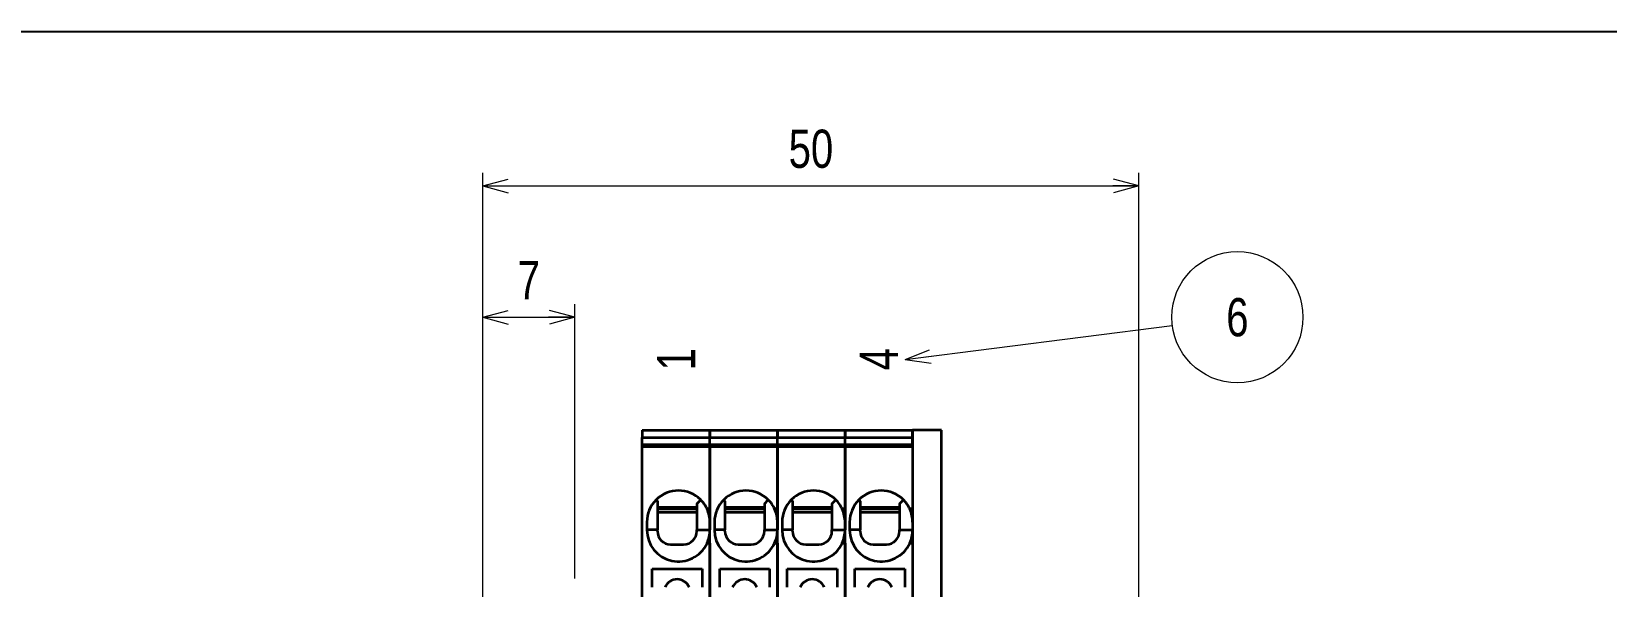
# Model space of a CAD drawing. Header units: millimetres. Extents: x 7 to 413, y 10 to 287.
# Drawn here: x 103.1 to 223.1, y 244.5 to 286.8 of the extents above; entities that cross this region are included whole.
import ezdxf
from ezdxf.enums import TextEntityAlignment as Align

# ---------------------------------------------------------------- set-up
doc = ezdxf.new("R2010")
doc.units = ezdxf.units.MM
for name, color, linetype in [('GR1_06', 7, 'Continuous'), ('GR1_15', 7, 'Continuous'), ('GR1_16', 7, 'Continuous'), ('図面枠D8M', 7, 'Continuous')]:
    doc.layers.add(name, color=color, linetype=linetype)
doc.styles.add('HG丸ｺﾞｼｯｸM-PRO', font='')
doc.styles.get('HG丸ｺﾞｼｯｸM-PRO').set_extended_font_data('HG丸ｺﾞｼｯｸM-PRO')

# ---------------------------------------------------------------- blocks, each defined once
blk = doc.blocks.new('BLKF023')
at = {"layer": '図面枠D8M', "color": 2, "linetype": 'Continuous', "lineweight": 25}
blk.add_line((33, 286.75), (413, 286.75), dxfattribs=at)
blk = doc.blocks.new('BLKF032')
at = {"layer": 'GR1_06', "color": 3, "linetype": 'Continuous', "lineweight": 35}
for p, q in [((172.45, 256.4), (170.25, 256.4)), ((170.25, 256.4), (170.25, 184.2)), ((172.45, 184.2), (172.45, 256.4))]:
    blk.add_line(p, q, dxfattribs=at)
blk = doc.blocks.new('FXTIP_ARROW_S')
at = {"color": 0, "linetype": 'Continuous', "lineweight": -2}
for q in [(-1, 0), (-0.966, 0.259), (-0.966, -0.259)]:
    blk.add_line((0, 0), q, dxfattribs=at)
blk = doc.blocks.new('FXTIP_ARROW_E')
at = {"color": 0, "linetype": 'Continuous', "lineweight": -2}
for q in [(-1, 0), (-0.966, 0.259), (-0.966, -0.259)]:
    blk.add_line((0, 0), q, dxfattribs=at)
blk = doc.blocks.new('BLKF053')
at = {"layer": 'GR1_06', "color": 3, "linetype": 'Continuous', "lineweight": 35}
for p, q in [((149.65, 256.4), (149.65, 255.85)), ((149.65, 256.4), (154.8, 256.4)), ((149.65, 255.32), (149.65, 255.85)), ((149.65, 255.85), (154.8, 255.85)), ((154.8, 255.85), (154.8, 256.4)), ((154.8, 255.32), (154.8, 255.85)), ((149.65, 255.15), (149.65, 255.32)), ((149.65, 255.32), (154.8, 255.32)), ((149.65, 230.05), (149.65, 255.15)), ((149.65, 255.15), (154.8, 255.15)), ((154.8, 255.15), (154.8, 255.32)), ((154.8, 255.15), (154.8, 250.4)), ((150.7, 251.1), (150.8, 251)), ((150.8, 251), (150.8, 250.55)), ((153.8, 250.8), (154.1, 251.1)), ((150.8, 250.55), (153.8, 250.55)), ((150.8, 250.55), (150.8, 250.4)), ((150.8, 250.4), (153.8, 250.4)), ((150.8, 250.4), (150.8, 250.15)), ((150.8, 250.15), (153.8, 250.15)), ((150.8, 250.15), (150.8, 248.8)), ((153.8, 250.8), (153.8, 250.55)), ((153.8, 250.55), (153.8, 250.4)), ((153.8, 250.4), (153.8, 250.15)), ((153.8, 250.15), (153.8, 248.8)), ((154.8, 250.4), (154.58, 250.4)), ((154.8, 250.4), (154.8, 249.4)), ((150, 249.4), (150, 248.8)), ((150.8, 248.8), (150, 248.8)), ((150.8, 248.7), (150.8, 248.8)), ((153.8, 248.7), (153.8, 248.8)), ((153.8, 248.8), (154.8, 248.8)), ((154.8, 249.4), (154.8, 248.8)), ((154.8, 247.8), (154.8, 248.8)), ((154.58, 247.8), (154.8, 247.8)), ((154.8, 247.8), (154.8, 240.2)), ((150.4, 244.45), (150.4, 245.85)), ((150.4, 245.85), (154.2, 245.85)), ((154.2, 245.85), (154.2, 244.45))]:
    blk.add_line(p, q, dxfattribs=at)
for centre, radius, start, end in [((152.4, 249.4), 2.4, 135, 180), ((152.4, 249.4), 2.4, 45, 135), ((152.4, 249.4), 2.4, 24.6243, 45), ((152.4, 249.4), 2.4, 0, 24.6243), ((152.4, 248.8), 2.4, 180, 335.3757), ((151.8, 248.7), 1, 180, 270), ((152.8, 248.7), 1, 270, 0), ((152.4, 248.8), 2.4, 335.3757, 0), ((152.3, 244.05), 1, 23.5782, 156.4218)]:
    blk.add_arc(centre, radius, start, end, dxfattribs=at)
blk.add_open_spline([(151.8, 247.7), (151.83, 247.7), (151.91, 247.7), (152.02, 247.7), (152.15, 247.7), (152.28, 247.7), (152.41, 247.7), (152.55, 247.7), (152.68, 247.7), (152.76, 247.7), (152.8, 247.7)], degree=3, knots=[0, 0, 0, 0, 0.097145, 0.223255, 0.346586, 0.477449, 0.613456, 0.74891, 0.878338, 1, 1, 1, 1], dxfattribs=at)
blk = doc.blocks.new('BLKF054')
at = {"layer": 'GR1_06', "color": 3, "linetype": 'Continuous', "lineweight": 35}
for p, q in [((154.8, 256.4), (154.8, 255.85)), ((154.8, 256.4), (159.95, 256.4)), ((154.8, 255.32), (154.8, 255.85)), ((154.8, 255.85), (159.95, 255.85)), ((159.95, 255.85), (159.95, 256.4)), ((159.95, 255.32), (159.95, 255.85)), ((154.8, 255.15), (154.8, 255.32)), ((154.8, 255.32), (159.95, 255.32)), ((154.8, 230.05), (154.8, 255.15)), ((154.8, 255.15), (159.95, 255.15)), ((159.95, 255.15), (159.95, 255.32)), ((159.95, 255.15), (159.95, 250.4)), ((155.85, 251.1), (155.95, 251)), ((155.95, 251), (155.95, 250.55)), ((158.95, 250.8), (159.25, 251.1)), ((155.95, 250.55), (158.95, 250.55)), ((155.95, 250.55), (155.95, 250.4)), ((155.95, 250.4), (158.95, 250.4)), ((155.95, 250.4), (155.95, 250.15)), ((155.95, 250.15), (158.95, 250.15)), ((155.95, 250.15), (155.95, 248.8)), ((158.95, 250.8), (158.95, 250.55)), ((158.95, 250.55), (158.95, 250.4)), ((158.95, 250.4), (158.95, 250.15)), ((158.95, 250.15), (158.95, 248.8)), ((159.95, 250.4), (159.73, 250.4)), ((159.95, 250.4), (159.95, 249.4)), ((155.15, 249.4), (155.15, 248.8)), ((155.95, 248.8), (155.15, 248.8)), ((155.95, 248.7), (155.95, 248.8)), ((158.95, 248.7), (158.95, 248.8)), ((158.95, 248.8), (159.95, 248.8)), ((159.95, 249.4), (159.95, 248.8)), ((159.95, 247.8), (159.95, 248.8)), ((159.73, 247.8), (159.95, 247.8)), ((159.95, 247.8), (159.95, 240.2)), ((155.55, 244.45), (155.55, 245.85)), ((155.55, 245.85), (159.35, 245.85)), ((159.35, 245.85), (159.35, 244.45))]:
    blk.add_line(p, q, dxfattribs=at)
for centre, radius, start, end in [((157.55, 249.4), 2.4, 135, 180), ((157.55, 249.4), 2.4, 45, 135), ((157.55, 249.4), 2.4, 24.6243, 45), ((157.55, 249.4), 2.4, 0, 24.6243), ((157.55, 248.8), 2.4, 180, 335.3757), ((156.95, 248.7), 1, 180, 270), ((157.95, 248.7), 1, 270, 0), ((157.55, 248.8), 2.4, 335.3757, 0), ((157.45, 244.05), 1, 23.5782, 156.4218)]:
    blk.add_arc(centre, radius, start, end, dxfattribs=at)
blk.add_open_spline([(156.95, 247.7), (156.98, 247.7), (157.06, 247.7), (157.17, 247.7), (157.3, 247.7), (157.43, 247.7), (157.56, 247.7), (157.7, 247.7), (157.83, 247.7), (157.91, 247.7), (157.95, 247.7)], degree=3, knots=[0, 0, 0, 0, 0.097145, 0.223255, 0.346586, 0.477449, 0.613456, 0.74891, 0.878338, 1, 1, 1, 1], dxfattribs=at)
blk = doc.blocks.new('BLKF055')
at = {"layer": 'GR1_06', "color": 3, "linetype": 'Continuous', "lineweight": 35}
for p, q in [((159.95, 256.4), (159.95, 255.85)), ((159.95, 256.4), (165.1, 256.4)), ((159.95, 255.32), (159.95, 255.85)), ((159.95, 255.85), (165.1, 255.85)), ((165.1, 255.85), (165.1, 256.4)), ((165.1, 255.32), (165.1, 255.85)), ((159.95, 255.15), (159.95, 255.32)), ((159.95, 255.32), (165.1, 255.32)), ((159.95, 230.05), (159.95, 255.15)), ((159.95, 255.15), (165.1, 255.15)), ((165.1, 255.15), (165.1, 255.32)), ((165.1, 255.15), (165.1, 250.4)), ((161, 251.1), (161.1, 251)), ((161.1, 251), (161.1, 250.55)), ((164.1, 250.8), (164.4, 251.1)), ((161.1, 250.55), (164.1, 250.55)), ((161.1, 250.55), (161.1, 250.4)), ((161.1, 250.4), (164.1, 250.4)), ((161.1, 250.4), (161.1, 250.15)), ((161.1, 250.15), (164.1, 250.15)), ((161.1, 250.15), (161.1, 248.8)), ((164.1, 250.8), (164.1, 250.55)), ((164.1, 250.55), (164.1, 250.4)), ((164.1, 250.4), (164.1, 250.15)), ((164.1, 250.15), (164.1, 248.8)), ((165.1, 250.4), (164.88, 250.4)), ((165.1, 250.4), (165.1, 249.4)), ((160.3, 249.4), (160.3, 248.8)), ((161.1, 248.8), (160.3, 248.8)), ((161.1, 248.7), (161.1, 248.8)), ((164.1, 248.7), (164.1, 248.8)), ((164.1, 248.8), (165.1, 248.8)), ((165.1, 249.4), (165.1, 248.8)), ((165.1, 247.8), (165.1, 248.8)), ((164.88, 247.8), (165.1, 247.8)), ((165.1, 247.8), (165.1, 240.2)), ((160.7, 244.45), (160.7, 245.85)), ((160.7, 245.85), (164.5, 245.85)), ((164.5, 245.85), (164.5, 244.45))]:
    blk.add_line(p, q, dxfattribs=at)
for centre, radius, start, end in [((162.7, 249.4), 2.4, 135, 180), ((162.7, 249.4), 2.4, 45, 135), ((162.7, 249.4), 2.4, 24.6243, 45), ((162.7, 249.4), 2.4, 0, 24.6243), ((162.7, 248.8), 2.4, 180, 335.3757), ((162.1, 248.7), 1, 180, 270), ((163.1, 248.7), 1, 270, 0), ((162.7, 248.8), 2.4, 335.3757, 0), ((162.6, 244.05), 1, 23.5782, 156.4218)]:
    blk.add_arc(centre, radius, start, end, dxfattribs=at)
blk.add_open_spline([(162.1, 247.7), (162.13, 247.7), (162.21, 247.7), (162.32, 247.7), (162.45, 247.7), (162.58, 247.7), (162.71, 247.7), (162.85, 247.7), (162.98, 247.7), (163.06, 247.7), (163.1, 247.7)], degree=3, knots=[0, 0, 0, 0, 0.097145, 0.223255, 0.346586, 0.477449, 0.613456, 0.74891, 0.878338, 1, 1, 1, 1], dxfattribs=at)
blk = doc.blocks.new('BLKF056')
at = {"layer": 'GR1_06', "color": 3, "linetype": 'Continuous', "lineweight": 35}
for p, q in [((165.1, 256.4), (165.1, 255.85)), ((165.1, 256.4), (170.25, 256.4)), ((165.1, 255.32), (165.1, 255.85)), ((165.1, 255.85), (170.25, 255.85)), ((170.25, 255.85), (170.25, 256.4)), ((170.25, 255.32), (170.25, 255.85)), ((165.1, 255.15), (165.1, 255.32)), ((165.1, 255.32), (170.25, 255.32)), ((165.1, 230.05), (165.1, 255.15)), ((165.1, 255.15), (170.25, 255.15)), ((170.25, 255.15), (170.25, 255.32)), ((170.25, 255.15), (170.25, 250.4)), ((166.15, 251.1), (166.25, 251)), ((166.25, 251), (166.25, 250.55)), ((169.25, 250.8), (169.55, 251.1)), ((166.25, 250.55), (169.25, 250.55)), ((166.25, 250.55), (166.25, 250.4)), ((166.25, 250.4), (169.25, 250.4)), ((166.25, 250.4), (166.25, 250.15)), ((166.25, 250.15), (169.25, 250.15)), ((166.25, 250.15), (166.25, 248.8)), ((169.25, 250.8), (169.25, 250.55)), ((169.25, 250.55), (169.25, 250.4)), ((169.25, 250.4), (169.25, 250.15)), ((169.25, 250.15), (169.25, 248.8)), ((170.25, 250.4), (170.03, 250.4)), ((170.25, 250.4), (170.25, 249.4)), ((165.45, 249.4), (165.45, 248.8)), ((166.25, 248.8), (165.45, 248.8)), ((166.25, 248.7), (166.25, 248.8)), ((169.25, 248.7), (169.25, 248.8)), ((169.25, 248.8), (170.25, 248.8)), ((170.25, 249.4), (170.25, 248.8)), ((170.25, 247.8), (170.25, 248.8)), ((170.03, 247.8), (170.25, 247.8)), ((170.25, 247.8), (170.25, 240.2)), ((165.85, 244.45), (165.85, 245.85)), ((165.85, 245.85), (169.65, 245.85)), ((169.65, 245.85), (169.65, 244.45))]:
    blk.add_line(p, q, dxfattribs=at)
for centre, radius, start, end in [((167.85, 249.4), 2.4, 135, 180), ((167.85, 249.4), 2.4, 45, 135), ((167.85, 249.4), 2.4, 24.6243, 45), ((167.85, 249.4), 2.4, 0, 24.6243), ((167.85, 248.8), 2.4, 180, 335.3757), ((167.25, 248.7), 1, 180, 270), ((168.25, 248.7), 1, 270, 0), ((167.85, 248.8), 2.4, 335.3757, 0), ((167.75, 244.05), 1, 23.5782, 156.4218)]:
    blk.add_arc(centre, radius, start, end, dxfattribs=at)
blk.add_open_spline([(167.25, 247.7), (167.28, 247.7), (167.36, 247.7), (167.47, 247.7), (167.6, 247.7), (167.73, 247.7), (167.86, 247.7), (168, 247.7), (168.13, 247.7), (168.21, 247.7), (168.25, 247.7)], degree=3, knots=[0, 0, 0, 0, 0.097145, 0.223255, 0.346586, 0.477449, 0.613456, 0.74891, 0.878338, 1, 1, 1, 1], dxfattribs=at)
blk = doc.blocks.new('BLKF052')
at = {"layer": 'GR1_06', "color": 3, "linetype": 'Continuous', "lineweight": 35}
for name in ['BLKF053', 'BLKF054', 'BLKF055', 'BLKF056']:
    blk.add_blockref(name, (0, 0), dxfattribs=at)

msp = doc.modelspace()

# ---------------------------------------------------------------- linework, layer by layer
at = {"layer": 'GR1_15', "color": 4, "linetype": 'Continuous', "lineweight": 13}
msp.add_line((169.68, 261.77), (190.04, 264.37), dxfattribs=at)
msp.add_circle((195, 265), 5, dxfattribs=at)
at = {"layer": 'GR1_16', "color": 4, "linetype": 'Continuous', "lineweight": 13}
for p, q in [((137.5, 237.5), (137.5, 276)), ((137.5, 275), (187.5, 275)), ((187.5, 237.5), (187.5, 276)), ((137.5, 237.5), (137.5, 266)), ((144.5, 245.1), (144.5, 266)), ((137.5, 265), (144.5, 265))]:
    msp.add_line(p, q, dxfattribs=at)

# ---------------------------------------------------------------- block references
at = {"layer": 'GR1_06', "color": 3, "linetype": 'Continuous', "lineweight": 35}
for name in ['BLKF052', 'BLKF032']:
    msp.add_blockref(name, (0, 0), dxfattribs=at)
at = {"layer": 'GR1_15', "color": 4, "linetype": 'Continuous', "lineweight": 13, "xscale": 2, "yscale": 2, "rotation": 187.2776790105097}
msp.add_blockref('FXTIP_ARROW_S', (169.68, 261.77), dxfattribs=at)
at = {"layer": 'GR1_16', "color": 4, "linetype": 'Continuous', "lineweight": 13, "xscale": 2, "yscale": 2}
for name, p, rotation in [('FXTIP_ARROW_S', (137.5, 275), 180), ('FXTIP_ARROW_E', (187.5, 275), 360), ('FXTIP_ARROW_S', (137.5, 265), 180), ('FXTIP_ARROW_E', (144.5, 265), 360)]:
    msp.add_blockref(name, p, dxfattribs=dict(at, rotation=rotation))
at = {"layer": '図面枠D8M', "color": 4, "linetype": 'Continuous', "lineweight": 35}
msp.add_blockref('BLKF023', (0, 0), dxfattribs=at)

# ---------------------------------------------------------------- texts
at = {"layer": 'GR1_06', "color": 3, "linetype": 'Continuous', "lineweight": 35, "style": 'HG丸ｺﾞｼｯｸM-PRO', "width": 0.784542}
for s, p in [('1', (152.23, 261.8)), ('4', (167.67, 261.8))]:
    msp.add_text(s, height=2.91, rotation=90, dxfattribs=at).set_placement(p, align=Align.MIDDLE_CENTER)
at = {"layer": 'GR1_15', "color": 3, "linetype": 'Continuous', "lineweight": 35, "style": 'HG丸ｺﾞｼｯｸM-PRO', "width": 0.784542}
msp.add_text('6', height=2.91, rotation=0, dxfattribs=at).set_placement((195, 265), align=Align.MIDDLE_CENTER)
at = {"layer": 'GR1_16', "color": 3, "linetype": 'Continuous', "lineweight": 35, "style": 'HG丸ｺﾞｼｯｸM-PRO', "width": 0.784542}
for s, height, p in [('50', 2.909, (162.5, 275.5)), ('7', 2.91, (141, 265.5))]:
    msp.add_text(s, height=height, rotation=0, dxfattribs=at).set_placement(p, align=Align.BOTTOM_CENTER)

doc.saveas('drawing.dxf')
